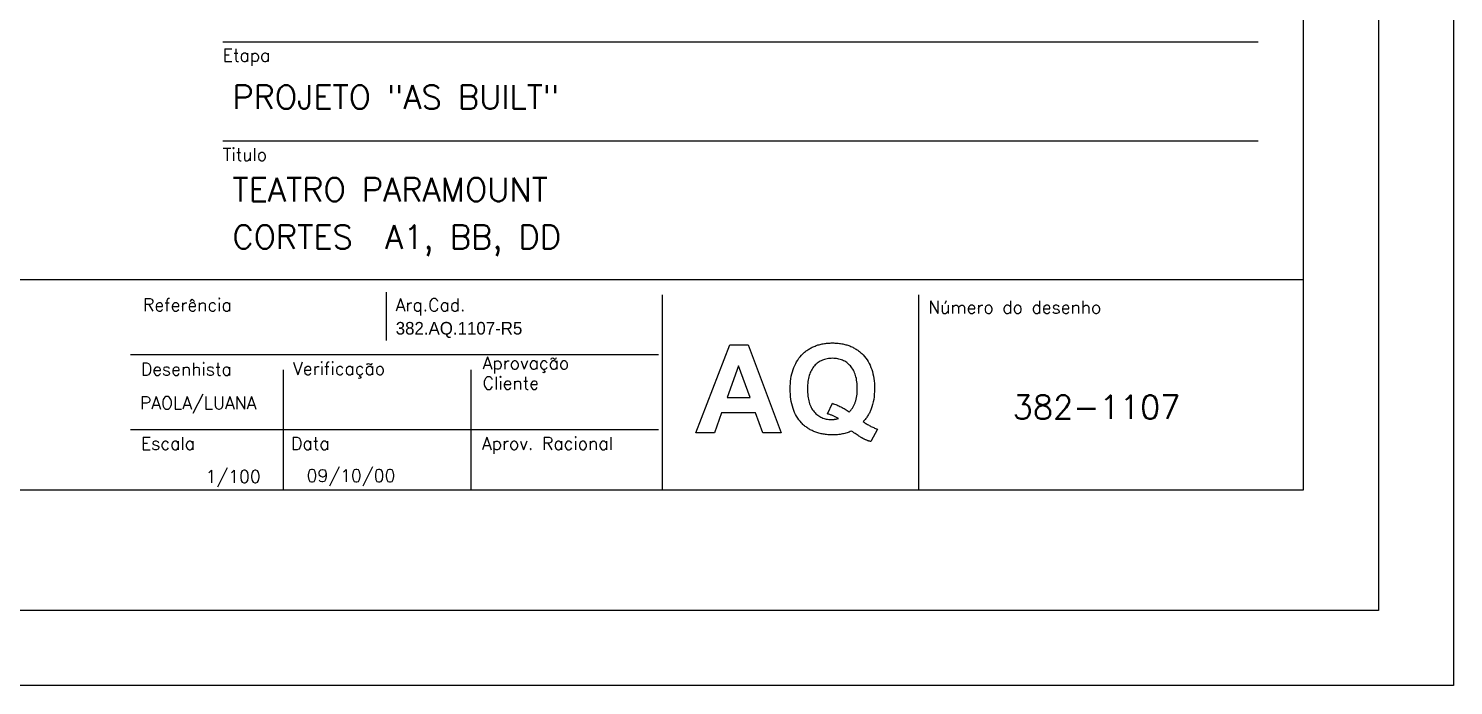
# Model space of a CAD drawing. Extents: x -14 to 107, y -33 to 53.
# Drawn here: x 88.22 to 107.2, y -33.29 to -24.53 of the extents above; entities that cross this region are included whole.
import ezdxf

# ---------------------------------------------------------------- set-up
doc = ezdxf.new("R2010")
doc.units = 0
doc.header["$LTSCALE"] = 1.5
doc.header["$MEASUREMENT"] = 0
doc.layers.add('7', color=7, linetype='CONTINUOUS')
doc.layers.add('T-FOLHA', color=7, linetype='CONTINUOUS')
doc.styles.add('ROMANS', font='romans')

msp = doc.modelspace()

# ---------------------------------------------------------------- linework, layer by layer
at = {"layer": '7', "color": 82, "linetype": 'CONTINUOUS'}
for p, q in [((104.598, -24.716), (90.809, -24.716)), ((104.598, -26.035), (90.809, -26.035)), ((105.201, -27.883), (-10.199, -27.883))]:
    msp.add_line(p, q, dxfattribs=at)
at = {"layer": '7', "color": 2, "linetype": 'CONTINUOUS'}
for p, q in [((92.987, -28.049), (92.987, -28.69)), ((96.664, -28.083), (96.664, -30.683)), ((100.075, -28.083), (100.075, -30.683)), ((96.612, -28.883), (89.579, -28.883)), ((91.612, -29.083), (91.612, -30.683)), ((94.112, -29.083), (94.112, -30.683)), ((94.112, -29.083), (94.112, -30.683)), ((96.612, -29.883), (89.579, -29.883))]:
    msp.add_line(p, q, dxfattribs=at)
for points in [[(98.247, -29.923), (98.003, -29.923), (97.906, -29.655), (97.454, -29.655), (97.357, -29.923), (97.112, -29.923), (97.563, -28.75), (97.807, -28.75), (98.247, -29.923)], [(99.34, -29.772), (99.351, -29.78), (99.362, -29.788), (99.373, -29.795), (99.384, -29.802), (99.396, -29.809), (99.408, -29.816), (99.419, -29.822), (99.431, -29.829), (99.442, -29.835), (99.454, -29.841), (99.466, -29.847), (99.479, -29.852), (99.491, -29.858), (99.503, -29.863), (99.516, -29.867), (99.529, -29.872), (99.442, -30.038), (99.435, -30.036), (99.429, -30.034), (99.422, -30.032), (99.415, -30.03), (99.409, -30.028), (99.402, -30.026), (99.396, -30.023), (99.389, -30.021), (99.383, -30.018), (99.376, -30.016), (99.37, -30.013), (99.363, -30.01), (99.357, -30.007), (99.351, -30.004), (99.344, -30.002), (99.338, -29.998), (99.336, -29.998), (99.333, -29.996), (99.329, -29.993), (99.324, -29.99), (99.318, -29.986), (99.311, -29.982), (99.303, -29.977), (99.293, -29.971), (99.283, -29.964), (99.272, -29.957), (99.259, -29.949), (99.246, -29.94), (99.231, -29.93), (99.216, -29.921), (99.199, -29.91), (99.182, -29.899), (99.167, -29.905), (99.153, -29.911), (99.138, -29.916), (99.124, -29.921), (99.109, -29.925), (99.094, -29.929), (99.078, -29.933), (99.063, -29.936), (99.047, -29.939), (99.032, -29.942), (99.015, -29.944), (98.999, -29.946), (98.983, -29.947), (98.966, -29.948), (98.949, -29.949), (98.932, -29.949), (98.916, -29.949), (98.9, -29.948), (98.884, -29.947), (98.868, -29.946), (98.852, -29.945), (98.837, -29.943), (98.822, -29.941), (98.807, -29.939), (98.793, -29.936), (98.778, -29.933), (98.764, -29.93), (98.75, -29.926), (98.736, -29.923), (98.723, -29.918), (98.709, -29.914), (98.696, -29.909), (98.683, -29.903), (98.671, -29.898), (98.658, -29.892), (98.646, -29.886), (98.634, -29.88), (98.622, -29.873), (98.611, -29.866), (98.6, -29.859), (98.588, -29.851), (98.578, -29.843), (98.567, -29.835), (98.557, -29.826), (98.546, -29.817), (98.536, -29.808), (98.527, -29.799), (98.517, -29.789), (98.499, -29.768), (98.482, -29.747), (98.467, -29.724), (98.467, -29.724), (98.452, -29.7), (98.438, -29.675), (98.426, -29.65), (98.415, -29.623), (98.405, -29.595), (98.396, -29.566), (98.389, -29.537), (98.382, -29.506), (98.377, -29.474), (98.373, -29.441), (98.37, -29.407), (98.368, -29.372), (98.368, -29.337), (98.368, -29.301), (98.37, -29.266), (98.373, -29.232), (98.377, -29.2), (98.382, -29.168), (98.389, -29.137), (98.397, -29.107), (98.406, -29.079), (98.416, -29.051), (98.427, -29.024), (98.44, -28.999), (98.453, -28.974), (98.468, -28.951), (98.484, -28.928), (98.501, -28.907), (98.519, -28.886), (98.528, -28.876), (98.538, -28.866), (98.548, -28.857), (98.558, -28.848), (98.569, -28.839), (98.579, -28.831), (98.59, -28.823), (98.601, -28.815), (98.613, -28.808), (98.624, -28.801), (98.636, -28.794), (98.648, -28.787), (98.66, -28.781), (98.672, -28.775), (98.685, -28.77), (98.698, -28.765), (98.711, -28.76), (98.724, -28.755), (98.737, -28.751), (98.751, -28.747), (98.765, -28.743), (98.779, -28.74), (98.793, -28.737), (98.808, -28.734), (98.822, -28.732), (98.837, -28.73), (98.852, -28.728), (98.868, -28.727), (98.883, -28.726), (98.899, -28.725), (98.914, -28.724), (98.931, -28.724), (98.947, -28.724), (98.962, -28.725), (98.978, -28.726), (98.993, -28.727), (99.008, -28.728), (99.023, -28.73), (99.038, -28.732), (99.053, -28.734), (99.067, -28.737), (99.081, -28.74), (99.095, -28.743), (99.109, -28.747), (99.122, -28.75), (99.135, -28.755), (99.148, -28.759), (99.161, -28.764), (99.174, -28.77), (99.186, -28.775), (99.199, -28.781), (99.211, -28.787), (99.222, -28.793), (99.234, -28.8), (99.246, -28.807), (99.257, -28.814), (99.268, -28.822), (99.278, -28.83), (99.289, -28.838), (99.3, -28.847), (99.309, -28.856), (99.319, -28.865), (99.329, -28.874), (99.339, -28.884), (99.357, -28.905), (99.374, -28.926), (99.39, -28.949), (99.405, -28.972), (99.418, -28.997), (99.431, -29.022), (99.442, -29.049), (99.442, -29.049), (99.452, -29.077), (99.461, -29.105), (99.469, -29.135), (99.475, -29.165), (99.481, -29.197), (99.485, -29.23), (99.488, -29.263), (99.49, -29.298), (99.49, -29.333), (99.489, -29.371), (99.487, -29.408), (99.484, -29.443), (99.479, -29.477), (99.473, -29.51), (99.465, -29.542), (99.456, -29.573), (99.446, -29.602), (99.442, -29.613), (99.437, -29.624), (99.433, -29.635), (99.427, -29.646), (99.421, -29.657), (99.416, -29.668), (99.409, -29.678), (99.403, -29.689), (99.396, -29.7), (99.389, -29.711), (99.382, -29.721), (99.374, -29.731), (99.366, -29.742), (99.358, -29.752), (99.349, -29.762), (99.34, -29.772)], [(97.833, -29.451), (97.68, -29.03), (97.527, -29.451), (97.833, -29.451)], [(99.152, -29.643), (99.159, -29.637), (99.165, -29.63), (99.172, -29.622), (99.178, -29.615), (99.184, -29.608), (99.189, -29.6), (99.195, -29.592), (99.2, -29.584), (99.205, -29.576), (99.21, -29.567), (99.214, -29.558), (99.219, -29.55), (99.222, -29.541), (99.226, -29.531), (99.23, -29.522), (99.234, -29.513), (99.24, -29.493), (99.245, -29.473), (99.25, -29.452), (99.254, -29.43), (99.257, -29.408), (99.259, -29.385), (99.26, -29.361), (99.261, -29.337), (99.26, -29.311), (99.259, -29.287), (99.257, -29.263), (99.255, -29.24), (99.251, -29.219), (99.248, -29.197), (99.243, -29.177), (99.238, -29.157), (99.231, -29.138), (99.224, -29.121), (99.217, -29.103), (99.209, -29.087), (99.2, -29.072), (99.19, -29.057), (99.18, -29.043), (99.169, -29.03), (99.157, -29.018), (99.145, -29.007), (99.133, -28.996), (99.12, -28.986), (99.107, -28.977), (99.093, -28.968), (99.078, -28.961), (99.063, -28.954), (99.048, -28.948), (99.032, -28.943), (99.016, -28.938), (99, -28.935), (98.983, -28.932), (98.965, -28.93), (98.947, -28.929), (98.929, -28.928), (98.911, -28.929), (98.893, -28.93), (98.875, -28.932), (98.858, -28.935), (98.842, -28.938), (98.825, -28.943), (98.81, -28.948), (98.795, -28.954), (98.78, -28.961), (98.766, -28.968), (98.752, -28.976), (98.738, -28.986), (98.725, -28.995), (98.713, -29.006), (98.7, -29.017), (98.689, -29.03), (98.678, -29.043), (98.667, -29.056), (98.658, -29.071), (98.649, -29.086), (98.641, -29.102), (98.633, -29.119), (98.627, -29.137), (98.621, -29.156), (98.615, -29.175), (98.61, -29.196), (98.606, -29.217), (98.603, -29.238), (98.6, -29.261), (98.599, -29.285), (98.598, -29.309), (98.597, -29.334), (98.598, -29.36), (98.599, -29.384), (98.6, -29.408), (98.603, -29.431), (98.606, -29.453), (98.61, -29.474), (98.615, -29.495), (98.62, -29.514), (98.626, -29.533), (98.633, -29.551), (98.64, -29.569), (98.648, -29.585), (98.648, -29.585), (98.656, -29.601), (98.666, -29.616), (98.676, -29.63), (98.687, -29.643), (98.698, -29.655), (98.71, -29.666), (98.722, -29.677), (98.735, -29.687), (98.748, -29.696), (98.761, -29.705), (98.775, -29.712), (98.789, -29.719), (98.803, -29.725), (98.818, -29.73), (98.833, -29.735), (98.848, -29.738), (98.864, -29.741), (98.88, -29.743), (98.897, -29.744), (98.914, -29.745), (98.92, -29.745), (98.926, -29.744), (98.932, -29.744), (98.939, -29.743), (98.945, -29.743), (98.951, -29.742), (98.957, -29.741), (98.963, -29.741), (98.969, -29.739), (98.975, -29.738), (98.981, -29.737), (98.987, -29.736), (98.993, -29.734), (98.999, -29.732), (99.005, -29.731), (99.01, -29.729), (99.001, -29.724), (98.992, -29.72), (98.983, -29.715), (98.974, -29.711), (98.965, -29.706), (98.956, -29.702), (98.947, -29.698), (98.938, -29.694), (98.929, -29.691), (98.92, -29.687), (98.911, -29.684), (98.902, -29.68), (98.893, -29.677), (98.883, -29.674), (98.874, -29.671), (98.865, -29.668), (98.931, -29.528), (98.945, -29.533), (98.959, -29.538), (98.973, -29.544), (98.987, -29.549), (99.001, -29.556), (99.016, -29.562), (99.03, -29.569), (99.043, -29.576), (99.057, -29.583), (99.071, -29.591), (99.084, -29.599), (99.098, -29.608), (99.111, -29.616), (99.125, -29.625), (99.138, -29.634), (99.151, -29.643), (99.152, -29.643)]]:
    msp.add_lwpolyline(points, dxfattribs=at)
at = {"layer": 'T-FOLHA', "color": 1}
msp.add_lwpolyline([(-13.699, -33.287), (-13.699, 52.813), (107.201, 52.813), (107.201, -33.287)], close=True, dxfattribs=at)
at = {"layer": 'T-FOLHA', "color": 2}
msp.add_lwpolyline([(-12.699, -32.287), (-12.699, 51.813), (106.201, 51.813), (106.201, -32.287)], close=True, dxfattribs=at)
at = {"layer": 'T-FOLHA', "color": 3}
msp.add_lwpolyline([(-10.199, 50.491), (105.201, 50.491), (105.201, -30.683), (-10.199, -30.683), (-10.199, 50.491)], dxfattribs=at)

# ---------------------------------------------------------------- texts
at = {"layer": '7', "color": 2, "linetype": 'CONTINUOUS', "style": 'ROMANS'}
for s, p in [('Etapa', (90.809, -24.976)), ('Titulo', (90.809, -26.298)), ('Referência', (89.748, -28.301)), ('Arq.Cad.', (93.113, -28.301)), ('Número do desenho', (100.205, -28.332)), ('Desenhista', (89.719, -29.157)), ('Verificação', (91.746, -29.149)), ('Aprovação', (94.271, -29.075)), ('Cliente', (94.271, -29.343)), ('PAOLA/LUANA', (89.707, -29.607)), ('Escala', (89.719, -30.146)), ('Data', (91.72, -30.146)), ('Aprov. Racional', (94.262, -30.146)), ('1/100', (90.58, -30.587)), ('09/10/00', (91.927, -30.576))]:
    msp.add_text(s, height=0.1681, dxfattribs=at).set_placement(p)
at = {"layer": '7', "color": 5, "linetype": 'CONTINUOUS', "style": 'ROMANS'}
for s, p in [('PROJETO "AS BUILT"', (90.939, -25.605)), ('TEATRO PARAMOUNT', (90.939, -26.838)), ('CORTES  A1, BB, DD', (90.939, -27.468)), ('382-1107', (101.329, -29.735))]:
    msp.add_text(s, height=0.3142, dxfattribs=at).set_placement(p)
at = {"layer": '7', "color": 2, "linetype": 'CONTINUOUS'}
msp.add_text('382.AQ.1107-R5', height=0.168, dxfattribs=at).set_placement((93.113, -28.612))

doc.saveas('drawing.dxf')
